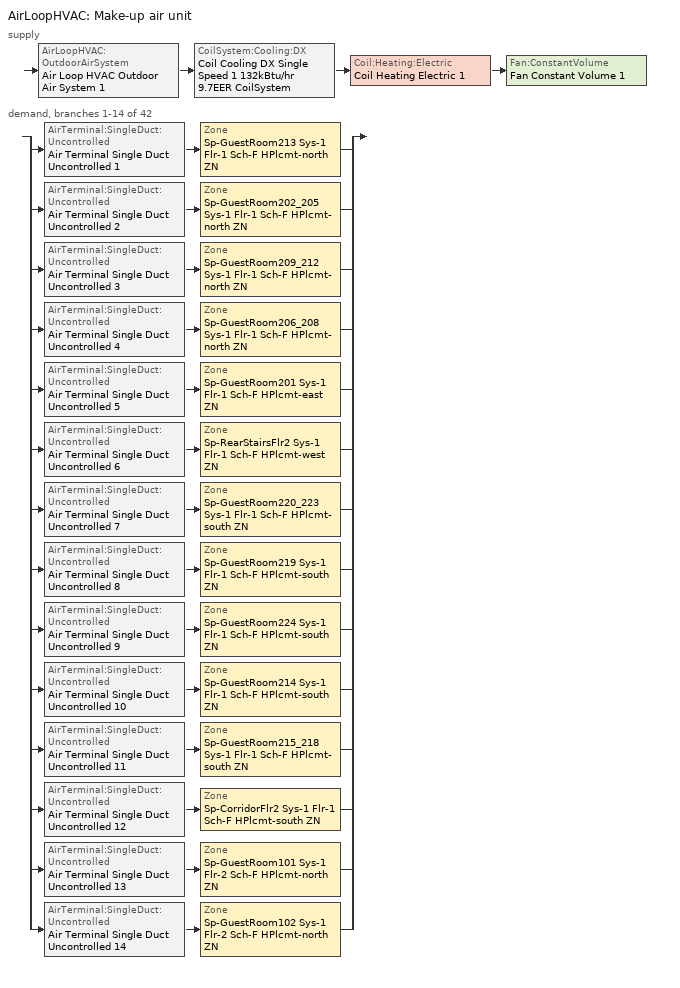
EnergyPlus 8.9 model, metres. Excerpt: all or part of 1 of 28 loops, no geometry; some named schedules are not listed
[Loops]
AirLoopHVAC 'Make-up air unit'
 supply: AirLoopHVAC:OutdoorAirSystem 'Air Loop HVAC Outdoor Air System 1' > CoilSystem:Cooling:DX 'Coil Cooling DX Single Speed 1 132kBtu/hr 9.7EER CoilSystem' > Coil:Heating:Electric 'Coil Heating Electric 1' > Fan:ConstantVolume 'Fan Constant Volume 1'
 demand, branches 1-14 of 42: split
  | AirTerminal:SingleDuct:Uncontrolled 'Air Terminal Single Duct Uncontrolled 1' > Zone 'Sp-GuestRoom213 Sys-1 Flr-1 Sch-F HPlcmt-north ZN'
  | AirTerminal:SingleDuct:Uncontrolled 'Air Terminal Single Duct Uncontrolled 2' > Zone 'Sp-GuestRoom202_205 Sys-1 Flr-1 Sch-F HPlcmt-north ZN'
  | AirTerminal:SingleDuct:Uncontrolled 'Air Terminal Single Duct Uncontrolled 3' > Zone 'Sp-GuestRoom209_212 Sys-1 Flr-1 Sch-F HPlcmt-north ZN'
  | AirTerminal:SingleDuct:Uncontrolled 'Air Terminal Single Duct Uncontrolled 4' > Zone 'Sp-GuestRoom206_208 Sys-1 Flr-1 Sch-F HPlcmt-north ZN'
  | AirTerminal:SingleDuct:Uncontrolled 'Air Terminal Single Duct Uncontrolled 5' > Zone 'Sp-GuestRoom201 Sys-1 Flr-1 Sch-F HPlcmt-east ZN'
  | AirTerminal:SingleDuct:Uncontrolled 'Air Terminal Single Duct Uncontrolled 6' > Zone 'Sp-RearStairsFlr2 Sys-1 Flr-1 Sch-F HPlcmt-west ZN'
  | AirTerminal:SingleDuct:Uncontrolled 'Air Terminal Single Duct Uncontrolled 7' > Zone 'Sp-GuestRoom220_223 Sys-1 Flr-1 Sch-F HPlcmt-south ZN'
  | AirTerminal:SingleDuct:Uncontrolled 'Air Terminal Single Duct Uncontrolled 8' > Zone 'Sp-GuestRoom219 Sys-1 Flr-1 Sch-F HPlcmt-south ZN'
  | AirTerminal:SingleDuct:Uncontrolled 'Air Terminal Single Duct Uncontrolled 9' > Zone 'Sp-GuestRoom224 Sys-1 Flr-1 Sch-F HPlcmt-south ZN'
  | AirTerminal:SingleDuct:Uncontrolled 'Air Terminal Single Duct Uncontrolled 10' > Zone 'Sp-GuestRoom214 Sys-1 Flr-1 Sch-F HPlcmt-south ZN'
  | AirTerminal:SingleDuct:Uncontrolled 'Air Terminal Single Duct Uncontrolled 11' > Zone 'Sp-GuestRoom215_218 Sys-1 Flr-1 Sch-F HPlcmt-south ZN'
  | AirTerminal:SingleDuct:Uncontrolled 'Air Terminal Single Duct Uncontrolled 12' > Zone 'Sp-CorridorFlr2 Sys-1 Flr-1 Sch-F HPlcmt-south ZN'
  | AirTerminal:SingleDuct:Uncontrolled 'Air Terminal Single Duct Uncontrolled 13' > Zone 'Sp-GuestRoom101 Sys-1 Flr-2 Sch-F HPlcmt-north ZN'
  | AirTerminal:SingleDuct:Uncontrolled 'Air Terminal Single Duct Uncontrolled 14' > Zone 'Sp-GuestRoom102 Sys-1 Flr-2 Sch-F HPlcmt-north ZN'
[DesignSpecification:OutdoorAir] Outdoor Air Method=Sum; Outdoor Air Flow per Person {m3/s-person}=0; Outdoor Air Flow per Zone {m3/s}=0; Outdoor Air Flow Air Changes per Hour {1/hr}=0
Name | Outdoor Air Flow per Zone Floor Area {m3/s-m2}
Space Function Corr. >= 2.4m wide-sch-F Ventilation; Space Function Stairway-sch-F Ventilation | 0.0003048
Space Function Hway lodging - rooms Ventilation | 0.0005588
[DesignSpecification:ZoneAirDistribution] Zone Air Distribution Effectiveness in Cooling Mode=1; Zone Air Distribution Effectiveness in Heating Mode=1
Sp-CorridorFlr2 Sys-1 Flr-1 Sch-F HPlcmt-south ZN Design Spec Zone Air Dist; Sp-CorridorFlr3 Sys-1 Flr-4 Sch-F HPlcmt-south ZN Design Spec Zone Air Dist; Sp-CorridorFlr4 Sys-1 Flr-3 Sch-F HPlcmt-south ZN Design Spec Zone Air Dist; Sp-GuestRoom101 Sys-1 Flr-2 Sch-F HPlcmt-north ZN Design Spec Zone Air Dist; Sp-GuestRoom102 Sys-1 Flr-2 Sch-F HPlcmt-north ZN Design Spec Zone Air Dist; Sp-GuestRoom103 Sys-1 Flr-2 Sch-F HPlcmt-north ZN Design Spec Zone Air Dist; Sp-GuestRoom104 Sys-1 Flr-2 Sch-F HPlcmt-south ZN Design Spec Zone Air Dist; Sp-GuestRoom105 Sys-1 Flr-2 Sch-F HPlcmt-south ZN Design Spec Zone Air Dist; Sp-GuestRoom201 Sys-1 Flr-1 Sch-F HPlcmt-east ZN Design Spec Zone Air Dist; Sp-GuestRoom202_205 Sys-1 Flr-1 Sch-F HPlcmt-north ZN Design Spec Zone Air Dist; Sp-GuestRoom206_208 Sys-1 Flr-1 Sch-F HPlcmt-north ZN Design Spec Zone Air Dist; Sp-GuestRoom209_212 Sys-1 Flr-1 Sch-F HPlcmt-north ZN Design Spec Zone Air Dist; Sp-GuestRoom213 Sys-1 Flr-1 Sch-F HPlcmt-north ZN Design Spec Zone Air Dist; Sp-GuestRoom214 Sys-1 Flr-1 Sch-F HPlcmt-south ZN Design Spec Zone Air Dist; Sp-GuestRoom215_218 Sys-1 Flr-1 Sch-F HPlcmt-south ZN Design Spec Zone Air Dist; Sp-GuestRoom219 Sys-1 Flr-1 Sch-F HPlcmt-south ZN Design Spec Zone Air Dist; Sp-GuestRoom220_223 Sys-1 Flr-1 Sch-F HPlcmt-south ZN Design Spec Zone Air Dist; Sp-GuestRoom224 Sys-1 Flr-1 Sch-F HPlcmt-south ZN Design Spec Zone Air Dist; Sp-GuestRoom301 Sys-1 Flr-4 Sch-F HPlcmt-east ZN Design Spec Zone Air Dist; Sp-GuestRoom302_305 Sys-1 Flr-4 Sch-F HPlcmt-north ZN Design Spec Zone Air Dist; Sp-GuestRoom306_308 Sys-1 Flr-4 Sch-F HPlcmt-north ZN Design Spec Zone Air Dist; Sp-GuestRoom309_312 Sys-1 Flr-4 Sch-F HPlcmt-north ZN Design Spec Zone Air Dist; Sp-GuestRoom313 Sys-1 Flr-4 Sch-F HPlcmt-north ZN Design Spec Zone Air Dist; Sp-GuestRoom314 Sys-1 Flr-4 Sch-F HPlcmt-south ZN Design Spec Zone Air Dist; Sp-GuestRoom315_318 Sys-1 Flr-4 Sch-F HPlcmt-south ZN Design Spec Zone Air Dist; Sp-GuestRoom319 Sys-1 Flr-4 Sch-F HPlcmt-south ZN Design Spec Zone Air Dist; Sp-GuestRoom320_323 Sys-1 Flr-4 Sch-F HPlcmt-south ZN Design Spec Zone Air Dist; Sp-GuestRoom324 Sys-1 Flr-4 Sch-F HPlcmt-south ZN Design Spec Zone Air Dist; Sp-GuestRoom401 Sys-1 Flr-3 Sch-F HPlcmt-east ZN Design Spec Zone Air Dist; Sp-GuestRoom402_405 Sys-1 Flr-3 Sch-F HPlcmt-north ZN Design Spec Zone Air Dist; Sp-GuestRoom406_408 Sys-1 Flr-3 Sch-F HPlcmt-north ZN Design Spec Zone Air Dist; Sp-GuestRoom409_412 Sys-1 Flr-3 Sch-F HPlcmt-north ZN Design Spec Zone Air Dist; Sp-GuestRoom413 Sys-1 Flr-3 Sch-F HPlcmt-north ZN Design Spec Zone Air Dist; Sp-GuestRoom414 Sys-1 Flr-3 Sch-F HPlcmt-south ZN Design Spec Zone Air Dist; Sp-GuestRoom415_418 Sys-1 Flr-3 Sch-F HPlcmt-south ZN Design Spec Zone Air Dist; Sp-GuestRoom419 Sys-1 Flr-3 Sch-F HPlcmt-south ZN Design Spec Zone Air Dist; Sp-GuestRoom420_423 Sys-1 Flr-3 Sch-F HPlcmt-south ZN Design Spec Zone Air Dist; Sp-GuestRoom424 Sys-1 Flr-3 Sch-F HPlcmt-south ZN Design Spec Zone Air Dist; Sp-RearStairsFlr1 Sys-1 Flr-2 Sch-F HPlcmt-west ZN Design Spec Zone Air Dist; Sp-RearStairsFlr2 Sys-1 Flr-1 Sch-F HPlcmt-west ZN Design Spec Zone Air Dist; Sp-RearStairsFlr3 Sys-1 Flr-4 Sch-F HPlcmt-west ZN Design Spec Zone Air Dist; Sp-RearStairsFlr4 Sys-1 Flr-3 Sch-F HPlcmt-west ZN Design Spec Zone Air Dist
[Sizing:Zone] Zone Cooling Design Supply Air Temperature Input Method=SupplyAirTemperature; Zone Cooling Design Supply Air Temperature {C}=13; Zone Cooling Design Supply Air Temperature Difference {deltaC}=11.11; Zone Heating Design Supply Air Temperature Input Method=SupplyAirTemperature; Zone Heating Design Supply Air Temperature {C}=43; Zone Heating Design Supply Air Temperature Difference {deltaC}=11.11; Zone Cooling Design Supply Air Humidity Ratio {kgWater/kgDryAir}=0.0085; Zone Heating Design Supply Air Humidity Ratio {kgWater/kgDryAir}=0.008; Zone Heating Sizing Factor=1.3; Zone Cooling Sizing Factor=1.1; Cooling Design Air Flow Method=DesignDay; Cooling Design Air Flow Rate {m3/s}=0; Cooling Minimum Air Flow per Zone Floor Area {m3/s-m2}=0.000762; Cooling Minimum Air Flow {m3/s}=0; Cooling Minimum Air Flow Fraction=0; Heating Design Air Flow Method=DesignDay; Heating Design Air Flow Rate {m3/s}=0; Heating Maximum Air Flow per Zone Floor Area {m3/s-m2}=0.002032; Heating Maximum Air Flow {m3/s}=0.141576; Heating Maximum Air Flow Fraction=0.3; Account for Dedicated Outdoor Air System=No
Name | Design Specification Outdoor Air Object | Design Specification Zone Air Distribution Object
Sp-CorridorFlr2 Sys-1 Flr-1 Sch-F HPlcmt-south ZN | Space Function Corr. >= 2.4m wide-sch-F Ventilation | Sp-CorridorFlr2 Sys-1 Flr-1 Sch-F HPlcmt-south ZN Design Spec Zone Air Dist
Sp-GuestRoom101 Sys-1 Flr-2 Sch-F HPlcmt-north ZN | Space Function Hway lodging - rooms Ventilation | Sp-GuestRoom101 Sys-1 Flr-2 Sch-F HPlcmt-north ZN Design Spec Zone Air Dist
Sp-GuestRoom102 Sys-1 Flr-2 Sch-F HPlcmt-north ZN | Space Function Hway lodging - rooms Ventilation | Sp-GuestRoom102 Sys-1 Flr-2 Sch-F HPlcmt-north ZN Design Spec Zone Air Dist
Sp-GuestRoom201 Sys-1 Flr-1 Sch-F HPlcmt-east ZN | Space Function Hway lodging - rooms Ventilation | Sp-GuestRoom201 Sys-1 Flr-1 Sch-F HPlcmt-east ZN Design Spec Zone Air Dist
Sp-GuestRoom202_205 Sys-1 Flr-1 Sch-F HPlcmt-north ZN | Space Function Hway lodging - rooms Ventilation | Sp-GuestRoom202_205 Sys-1 Flr-1 Sch-F HPlcmt-north ZN Design Spec Zone Air Dist
Sp-GuestRoom206_208 Sys-1 Flr-1 Sch-F HPlcmt-north ZN | Space Function Hway lodging - rooms Ventilation | Sp-GuestRoom206_208 Sys-1 Flr-1 Sch-F HPlcmt-north ZN Design Spec Zone Air Dist
Sp-GuestRoom209_212 Sys-1 Flr-1 Sch-F HPlcmt-north ZN | Space Function Hway lodging - rooms Ventilation | Sp-GuestRoom209_212 Sys-1 Flr-1 Sch-F HPlcmt-north ZN Design Spec Zone Air Dist
Sp-GuestRoom213 Sys-1 Flr-1 Sch-F HPlcmt-north ZN | Space Function Hway lodging - rooms Ventilation | Sp-GuestRoom213 Sys-1 Flr-1 Sch-F HPlcmt-north ZN Design Spec Zone Air Dist
Sp-GuestRoom214 Sys-1 Flr-1 Sch-F HPlcmt-south ZN | Space Function Hway lodging - rooms Ventilation | Sp-GuestRoom214 Sys-1 Flr-1 Sch-F HPlcmt-south ZN Design Spec Zone Air Dist
Sp-GuestRoom215_218 Sys-1 Flr-1 Sch-F HPlcmt-south ZN | Space Function Hway lodging - rooms Ventilation | Sp-GuestRoom215_218 Sys-1 Flr-1 Sch-F HPlcmt-south ZN Design Spec Zone Air Dist
Sp-GuestRoom219 Sys-1 Flr-1 Sch-F HPlcmt-south ZN | Space Function Hway lodging - rooms Ventilation | Sp-GuestRoom219 Sys-1 Flr-1 Sch-F HPlcmt-south ZN Design Spec Zone Air Dist
Sp-GuestRoom220_223 Sys-1 Flr-1 Sch-F HPlcmt-south ZN | Space Function Hway lodging - rooms Ventilation | Sp-GuestRoom220_223 Sys-1 Flr-1 Sch-F HPlcmt-south ZN Design Spec Zone Air Dist
Sp-GuestRoom224 Sys-1 Flr-1 Sch-F HPlcmt-south ZN | Space Function Hway lodging - rooms Ventilation | Sp-GuestRoom224 Sys-1 Flr-1 Sch-F HPlcmt-south ZN Design Spec Zone Air Dist
Sp-RearStairsFlr2 Sys-1 Flr-1 Sch-F HPlcmt-west ZN | Space Function Stairway-sch-F Ventilation | Sp-RearStairsFlr2 Sys-1 Flr-1 Sch-F HPlcmt-west ZN Design Spec Zone Air Dist
[Sizing:System]
Make-up air unit: Type of Load to Size On=VentilationRequirement; Design Outdoor Air Flow Rate {m3/s}=Autosize; Central Heating Maximum System Air Flow Ratio=1; Preheat Design Temperature {C}=7; Preheat Design Humidity Ratio {kgWater/kgDryAir}=0.008; Precool Design Temperature {C}=13; Precool Design Humidity Ratio {kgWater/kgDryAir}=0.008; Central Cooling Design Supply Air Temperature {C}=13; Central Heating Design Supply Air Temperature {C}=43; Type of Zone Sum to Use=NonCoincident; 100% Outdoor Air in Cooling=Yes; 100% Outdoor Air in Heating=Yes; Central Cooling Design Supply Air Humidity Ratio {kgWater/kgDryAir}=0.0085; Central Heating Design Supply Air Humidity Ratio {kgWater/kgDryAir}=0.008; Cooling Supply Air Flow Rate Method=DesignDay; Cooling Supply Air Flow Rate {m3/s}=0; Cooling Supply Air Flow Rate Per Floor Area {m3/s-m2}=0.00996765; Cooling Fraction of Autosized Cooling Supply Air Flow Rate=1; Cooling Supply Air Flow Rate Per Unit Cooling Capacity {m3/s-W}=3.94755e-05; Heating Supply Air Flow Rate Method=DesignDay; Heating Supply Air Flow Rate {m3/s}=0; Heating Supply Air Flow Rate Per Floor Area {m3/s-m2}=0.00996765; Heating Fraction of Autosized Heating Supply Air Flow Rate=1; Heating Fraction of Autosized Cooling Supply Air Flow Rate=1; Heating Supply Air Flow Rate Per Unit Heating Capacity {m3/s-W}=3.15882e-05; System Outdoor Air Method=ZoneSum; Zone Maximum Outdoor Air Fraction=1; Cooling Design Capacity Method=CoolingDesignCapacity; Cooling Design Capacity {W}=Autosize; Cooling Design Capacity Per Floor Area {W/m2}=234.7; Fraction of Autosized Cooling Design Capacity=1; Heating Design Capacity Method=HeatingDesignCapacity; Heating Design Capacity {W}=Autosize; Heating Design Capacity Per Floor Area {W/m2}=157; Fraction of Autosized Heating Design Capacity=1; Central Cooling Capacity Control Method=OnOff
[ZoneControl:Thermostat]
Name | Zone or ZoneList | Control Type Schedule | Control 1
Sp-CorridorFlr2 Sys-1 Flr-1 Sch-F HPlcmt-south ZN Thermostat | Sp-CorridorFlr2 Sys-1 Flr-1 Sch-F HPlcmt-south ZN | Sp-CorridorFlr2 Sys-1 Flr-1 Sch-F HPlcmt-south ZN Thermostat Schedule | Space Function Corr. >= 2.4m wide-sch-F Thermostat 5
Sp-GuestRoom101 Sys-1 Flr-2 Sch-F HPlcmt-north ZN Thermostat | Sp-GuestRoom101 Sys-1 Flr-2 Sch-F HPlcmt-north ZN | Sp-GuestRoom101 Sys-1 Flr-2 Sch-F HPlcmt-north ZN Thermostat Schedule | Space Function Hway lodging - rooms Thermostat 46
Sp-GuestRoom102 Sys-1 Flr-2 Sch-F HPlcmt-north ZN Thermostat | Sp-GuestRoom102 Sys-1 Flr-2 Sch-F HPlcmt-north ZN | Sp-GuestRoom102 Sys-1 Flr-2 Sch-F HPlcmt-north ZN Thermostat Schedule | Space Function Hway lodging - rooms Thermostat 47
Sp-GuestRoom201 Sys-1 Flr-1 Sch-F HPlcmt-east ZN Thermostat | Sp-GuestRoom201 Sys-1 Flr-1 Sch-F HPlcmt-east ZN | Sp-GuestRoom201 Sys-1 Flr-1 Sch-F HPlcmt-east ZN Thermostat Schedule | Space Function Hway lodging - rooms Thermostat 40
Sp-GuestRoom202_205 Sys-1 Flr-1 Sch-F HPlcmt-north ZN Thermostat | Sp-GuestRoom202_205 Sys-1 Flr-1 Sch-F HPlcmt-north ZN | Sp-GuestRoom202_205 Sys-1 Flr-1 Sch-F HPlcmt-north ZN Thermostat Schedule | Space Function Hway lodging - rooms Thermostat 37
Sp-GuestRoom206_208 Sys-1 Flr-1 Sch-F HPlcmt-north ZN Thermostat | Sp-GuestRoom206_208 Sys-1 Flr-1 Sch-F HPlcmt-north ZN | Sp-GuestRoom206_208 Sys-1 Flr-1 Sch-F HPlcmt-north ZN Thermostat Schedule | Space Function Hway lodging - rooms Thermostat 39
Sp-GuestRoom209_212 Sys-1 Flr-1 Sch-F HPlcmt-north ZN Thermostat | Sp-GuestRoom209_212 Sys-1 Flr-1 Sch-F HPlcmt-north ZN | Sp-GuestRoom209_212 Sys-1 Flr-1 Sch-F HPlcmt-north ZN Thermostat Schedule | Space Function Hway lodging - rooms Thermostat 38
Sp-GuestRoom213 Sys-1 Flr-1 Sch-F HPlcmt-north ZN Thermostat | Sp-GuestRoom213 Sys-1 Flr-1 Sch-F HPlcmt-north ZN | Sp-GuestRoom213 Sys-1 Flr-1 Sch-F HPlcmt-north ZN Thermostat Schedule | Space Function Hway lodging - rooms Thermostat 36
Sp-GuestRoom214 Sys-1 Flr-1 Sch-F HPlcmt-south ZN Thermostat | Sp-GuestRoom214 Sys-1 Flr-1 Sch-F HPlcmt-south ZN | Sp-GuestRoom214 Sys-1 Flr-1 Sch-F HPlcmt-south ZN Thermostat Schedule | Space Function Hway lodging - rooms Thermostat 44
Sp-GuestRoom215_218 Sys-1 Flr-1 Sch-F HPlcmt-south ZN Thermostat | Sp-GuestRoom215_218 Sys-1 Flr-1 Sch-F HPlcmt-south ZN | Sp-GuestRoom215_218 Sys-1 Flr-1 Sch-F HPlcmt-south ZN Thermostat Schedule | Space Function Hway lodging - rooms Thermostat 45
Sp-GuestRoom219 Sys-1 Flr-1 Sch-F HPlcmt-south ZN Thermostat | Sp-GuestRoom219 Sys-1 Flr-1 Sch-F HPlcmt-south ZN | Sp-GuestRoom219 Sys-1 Flr-1 Sch-F HPlcmt-south ZN Thermostat Schedule | Space Function Hway lodging - rooms Thermostat 42
Sp-GuestRoom220_223 Sys-1 Flr-1 Sch-F HPlcmt-south ZN Thermostat | Sp-GuestRoom220_223 Sys-1 Flr-1 Sch-F HPlcmt-south ZN | Sp-GuestRoom220_223 Sys-1 Flr-1 Sch-F HPlcmt-south ZN Thermostat Schedule | Space Function Hway lodging - rooms Thermostat 41
Sp-GuestRoom224 Sys-1 Flr-1 Sch-F HPlcmt-south ZN Thermostat | Sp-GuestRoom224 Sys-1 Flr-1 Sch-F HPlcmt-south ZN | Sp-GuestRoom224 Sys-1 Flr-1 Sch-F HPlcmt-south ZN Thermostat Schedule | Space Function Hway lodging - rooms Thermostat 43
Sp-RearStairsFlr2 Sys-1 Flr-1 Sch-F HPlcmt-west ZN Thermostat | Sp-RearStairsFlr2 Sys-1 Flr-1 Sch-F HPlcmt-west ZN | Sp-RearStairsFlr2 Sys-1 Flr-1 Sch-F HPlcmt-west ZN Thermostat Schedule | Space Function Stairway-sch-F Thermostat 9
[ThermostatSetpoint:DualSetpoint] Heating Setpoint Temperature Schedule=NECB-F-Thermostat Setpoint-Heating; Cooling Setpoint Temperature Schedule=NECB-F-Thermostat Setpoint-Cooling
Space Function Corr. >= 2.4m wide-sch-F Thermostat 5; Space Function Hway lodging - rooms Thermostat 46; Space Function Hway lodging - rooms Thermostat 47; Space Function Hway lodging - rooms Thermostat 40; Space Function Hway lodging - rooms Thermostat 37; Space Function Hway lodging - rooms Thermostat 39; Space Function Hway lodging - rooms Thermostat 38; Space Function Hway lodging - rooms Thermostat 36; Space Function Hway lodging - rooms Thermostat 44; Space Function Hway lodging - rooms Thermostat 45; Space Function Hway lodging - rooms Thermostat 42; Space Function Hway lodging - rooms Thermostat 41; Space Function Hway lodging - rooms Thermostat 43; Space Function Stairway-sch-F Thermostat 9
[ZoneHVAC:PackagedTerminalAirConditioner] Availability Schedule=Always On Discrete; Cooling Supply Air Flow Rate {m3/s}=Autosize; Heating Supply Air Flow Rate {m3/s}=Autosize; No Load Supply Air Flow Rate {m3/s}=Autosize; Cooling Outdoor Air Flow Rate {m3/s}=Autosize; Heating Outdoor Air Flow Rate {m3/s}=Autosize; No Load Outdoor Air Flow Rate {m3/s}=Autosize; Fan Placement=DrawThrough
Name | Supply Air Fan | Heating Coil | Cooling Coil
Sp-CorridorFlr2 Sys-1 Flr-1 Sch-F HPlcmt-south ZN PTAC | Fan Constant Volume 13 | Coil Heating Electric 13 | Coil Cooling DX Single Speed 13 6kBtu/hr 11.0EER
Sp-GuestRoom101 Sys-1 Flr-2 Sch-F HPlcmt-north ZN PTAC | Fan Constant Volume 14 | Coil Heating Electric 14 | Coil Cooling DX Single Speed 14 2kBtu/hr 11.0EER
Sp-GuestRoom102 Sys-1 Flr-2 Sch-F HPlcmt-north ZN PTAC | Fan Constant Volume 15 | Coil Heating Electric 15 | Coil Cooling DX Single Speed 15 2kBtu/hr 11.0EER
Sp-GuestRoom201 Sys-1 Flr-1 Sch-F HPlcmt-east ZN PTAC | Fan Constant Volume 6 | Coil Heating Electric 6 | Coil Cooling DX Single Speed 6 3kBtu/hr 11.0EER
Sp-GuestRoom202_205 Sys-1 Flr-1 Sch-F HPlcmt-north ZN PTAC | Fan Constant Volume 3 | Coil Heating Electric 3 | Coil Cooling DX Single Speed 3 8kBtu/hr 10.7EER
Sp-GuestRoom206_208 Sys-1 Flr-1 Sch-F HPlcmt-north ZN PTAC | Fan Constant Volume 5 | Coil Heating Electric 5 | Coil Cooling DX Single Speed 5 6kBtu/hr 11.0EER
Sp-GuestRoom209_212 Sys-1 Flr-1 Sch-F HPlcmt-north ZN PTAC | Fan Constant Volume 4 | Coil Heating Electric 4 | Coil Cooling DX Single Speed 4 8kBtu/hr 10.9EER
Sp-GuestRoom213 Sys-1 Flr-1 Sch-F HPlcmt-north ZN PTAC | Fan Constant Volume 2 | Coil Heating Electric 2 | Coil Cooling DX Single Speed 2 2kBtu/hr 11.0EER
Sp-GuestRoom214 Sys-1 Flr-1 Sch-F HPlcmt-south ZN PTAC | Fan Constant Volume 11 | Coil Heating Electric 11 | Coil Cooling DX Single Speed 11 2kBtu/hr 11.0EER
Sp-GuestRoom215_218 Sys-1 Flr-1 Sch-F HPlcmt-south ZN PTAC | Fan Constant Volume 12 | Coil Heating Electric 12 | Coil Cooling DX Single Speed 12 8kBtu/hr 10.8EER
Sp-GuestRoom219 Sys-1 Flr-1 Sch-F HPlcmt-south ZN PTAC | Fan Constant Volume 9 | Coil Heating Electric 9 | Coil Cooling DX Single Speed 9 2kBtu/hr 11.0EER
Sp-GuestRoom220_223 Sys-1 Flr-1 Sch-F HPlcmt-south ZN PTAC | Fan Constant Volume 8 | Coil Heating Electric 8 | Coil Cooling DX Single Speed 8 8kBtu/hr 10.7EER
Sp-GuestRoom224 Sys-1 Flr-1 Sch-F HPlcmt-south ZN PTAC | Fan Constant Volume 10 | Coil Heating Electric 10 | Coil Cooling DX Single Speed 10 2kBtu/hr 11.0EER
Sp-RearStairsFlr2 Sys-1 Flr-1 Sch-F HPlcmt-west ZN PTAC | Fan Constant Volume 7 | Coil Heating Electric 7 | Coil Cooling DX Single Speed 7 3kBtu/hr 11.0EER
[ZoneHVAC:Baseboard:Convective:Electric] Availability Schedule=Always On Discrete; Heating Design Capacity {W}=Autosize; Efficiency=1
Zone HVAC Baseboard Convective Electric 12; Zone HVAC Baseboard Convective Electric 13; Zone HVAC Baseboard Convective Electric 14; Zone HVAC Baseboard Convective Electric 5; Zone HVAC Baseboard Convective Electric 2; Zone HVAC Baseboard Convective Electric 4; Zone HVAC Baseboard Convective Electric 3; Zone HVAC Baseboard Convective Electric 1; Zone HVAC Baseboard Convective Electric 10; Zone HVAC Baseboard Convective Electric 11; Zone HVAC Baseboard Convective Electric 8; Zone HVAC Baseboard Convective Electric 7; Zone HVAC Baseboard Convective Electric 9; Zone HVAC Baseboard Convective Electric 6
[AirTerminal:SingleDuct:Uncontrolled] Availability Schedule=Always On Discrete; Maximum Air Flow Rate {m3/s}=AutoSize
Air Terminal Single Duct Uncontrolled 12; Air Terminal Single Duct Uncontrolled 13; Air Terminal Single Duct Uncontrolled 14; Air Terminal Single Duct Uncontrolled 5; Air Terminal Single Duct Uncontrolled 2; Air Terminal Single Duct Uncontrolled 4; Air Terminal Single Duct Uncontrolled 3; Air Terminal Single Duct Uncontrolled 1; Air Terminal Single Duct Uncontrolled 10; Air Terminal Single Duct Uncontrolled 11; Air Terminal Single Duct Uncontrolled 8; Air Terminal Single Duct Uncontrolled 7; Air Terminal Single Duct Uncontrolled 9; Air Terminal Single Duct Uncontrolled 6
[Zone equipment]
Sp-CorridorFlr2 Sys-1 Flr-1 Sch-F HPlcmt-south ZN: Sp-CorridorFlr2 Sys-1 Flr-1 Sch-F HPlcmt-south ZN PTAC, Zone HVAC Baseboard Convective Electric 12, Air Terminal Single Duct Uncontrolled 12
Sp-GuestRoom101 Sys-1 Flr-2 Sch-F HPlcmt-north ZN: Sp-GuestRoom101 Sys-1 Flr-2 Sch-F HPlcmt-north ZN PTAC, Zone HVAC Baseboard Convective Electric 13, Air Terminal Single Duct Uncontrolled 13
Sp-GuestRoom102 Sys-1 Flr-2 Sch-F HPlcmt-north ZN: Sp-GuestRoom102 Sys-1 Flr-2 Sch-F HPlcmt-north ZN PTAC, Zone HVAC Baseboard Convective Electric 14, Air Terminal Single Duct Uncontrolled 14
Sp-GuestRoom201 Sys-1 Flr-1 Sch-F HPlcmt-east ZN: Sp-GuestRoom201 Sys-1 Flr-1 Sch-F HPlcmt-east ZN PTAC, Zone HVAC Baseboard Convective Electric 5, Air Terminal Single Duct Uncontrolled 5
Sp-GuestRoom202_205 Sys-1 Flr-1 Sch-F HPlcmt-north ZN: Sp-GuestRoom202_205 Sys-1 Flr-1 Sch-F HPlcmt-north ZN PTAC, Zone HVAC Baseboard Convective Electric 2, Air Terminal Single Duct Uncontrolled 2
Sp-GuestRoom206_208 Sys-1 Flr-1 Sch-F HPlcmt-north ZN: Sp-GuestRoom206_208 Sys-1 Flr-1 Sch-F HPlcmt-north ZN PTAC, Zone HVAC Baseboard Convective Electric 4, Air Terminal Single Duct Uncontrolled 4
Sp-GuestRoom209_212 Sys-1 Flr-1 Sch-F HPlcmt-north ZN: Sp-GuestRoom209_212 Sys-1 Flr-1 Sch-F HPlcmt-north ZN PTAC, Zone HVAC Baseboard Convective Electric 3, Air Terminal Single Duct Uncontrolled 3
Sp-GuestRoom213 Sys-1 Flr-1 Sch-F HPlcmt-north ZN: Sp-GuestRoom213 Sys-1 Flr-1 Sch-F HPlcmt-north ZN PTAC, Zone HVAC Baseboard Convective Electric 1, Air Terminal Single Duct Uncontrolled 1
Sp-GuestRoom214 Sys-1 Flr-1 Sch-F HPlcmt-south ZN: Sp-GuestRoom214 Sys-1 Flr-1 Sch-F HPlcmt-south ZN PTAC, Zone HVAC Baseboard Convective Electric 10, Air Terminal Single Duct Uncontrolled 10
Sp-GuestRoom215_218 Sys-1 Flr-1 Sch-F HPlcmt-south ZN: Sp-GuestRoom215_218 Sys-1 Flr-1 Sch-F HPlcmt-south ZN PTAC, Zone HVAC Baseboard Convective Electric 11, Air Terminal Single Duct Uncontrolled 11
Sp-GuestRoom219 Sys-1 Flr-1 Sch-F HPlcmt-south ZN: Sp-GuestRoom219 Sys-1 Flr-1 Sch-F HPlcmt-south ZN PTAC, Zone HVAC Baseboard Convective Electric 8, Air Terminal Single Duct Uncontrolled 8
Sp-GuestRoom220_223 Sys-1 Flr-1 Sch-F HPlcmt-south ZN: Sp-GuestRoom220_223 Sys-1 Flr-1 Sch-F HPlcmt-south ZN PTAC, Zone HVAC Baseboard Convective Electric 7, Air Terminal Single Duct Uncontrolled 7
Sp-GuestRoom224 Sys-1 Flr-1 Sch-F HPlcmt-south ZN: Sp-GuestRoom224 Sys-1 Flr-1 Sch-F HPlcmt-south ZN PTAC, Zone HVAC Baseboard Convective Electric 9, Air Terminal Single Duct Uncontrolled 9
Sp-RearStairsFlr2 Sys-1 Flr-1 Sch-F HPlcmt-west ZN: Sp-RearStairsFlr2 Sys-1 Flr-1 Sch-F HPlcmt-west ZN PTAC, Zone HVAC Baseboard Convective Electric 6, Air Terminal Single Duct Uncontrolled 6
[Fan:ConstantVolume] Fan Total Efficiency=0.39975; Pressure Rise {Pa}=640; Maximum Flow Rate {m3/s}=AutoSize; Motor Efficiency=0.615; Motor In Airstream Fraction=1
Name | Availability Schedule
Fan Constant Volume 13; Fan Constant Volume 14; Fan Constant Volume 15; Fan Constant Volume 6; Fan Constant Volume 3; Fan Constant Volume 5; Fan Constant Volume 4; Fan Constant Volume 2; Fan Constant Volume 11; Fan Constant Volume 12; Fan Constant Volume 9; Fan Constant Volume 8; Fan Constant Volume 10; Fan Constant Volume 7 | Always On Discrete
Fan Constant Volume 1 | Make-up air unit Occ Sch
[Coil:Cooling:DX:SingleSpeed] Availability Schedule=Always On Discrete; Gross Rated Total Cooling Capacity {W}=Autosize; Gross Rated Sensible Heat Ratio=Autosize; Rated Air Flow Rate {m3/s}=Autosize; Rated Evaporator Fan Power Per Volume Flow Rate {W/(m3/s)}=773.3; Condenser Type=AirCooled; Evaporative Condenser Effectiveness=0; Evaporative Condenser Air Flow Rate {m3/s}=Autosize; Evaporative Condenser Pump Rated Power Consumption {W}=Autosize; Crankcase Heater Capacity {W}=0; Maximum Outdoor Dry-Bulb Temperature for Crankcase Heater Operation {C}=0; Basin Heater Capacity {W/K}=0; Basin Heater Setpoint Temperature {C}=10
Name | Gross Rated Cooling COP {W/W} | Total Cooling Capacity Function of Temperature Curve | Total Cooling Capacity Function of Flow Fraction Curve | Energy Input Ratio Function of Temperature Curve | Energy Input Ratio Function of Flow Fraction Curve | Part Load Fraction Correlation Curve
Coil Cooling DX Single Speed 13 6kBtu/hr 11.0EER | 3.72596 | DXCOOL-NECB2011-REF-CAPFT 4 | DXCOOL-NECB2011-REF-CAPFFLOW 4 | DXCOOL-NECB2011-REF-COOLEIRFT 4 | DXCOOL-NECB2011-REF-COOLEIRFFLOW 4 | DXCOOL-NECB2011-REF-COOLPLFFPLR 4
Coil Cooling DX Single Speed 14 2kBtu/hr 11.0EER | 3.72265 | DXCOOL-NECB2011-REF-CAPFT 5 | DXCOOL-NECB2011-REF-CAPFFLOW 5 | DXCOOL-NECB2011-REF-COOLEIRFT 5 | DXCOOL-NECB2011-REF-COOLEIRFFLOW 5 | DXCOOL-NECB2011-REF-COOLPLFFPLR 5
Coil Cooling DX Single Speed 15 2kBtu/hr 11.0EER | 3.72275 | DXCOOL-NECB2011-REF-CAPFT 6 | DXCOOL-NECB2011-REF-CAPFFLOW 6 | DXCOOL-NECB2011-REF-COOLEIRFT 6 | DXCOOL-NECB2011-REF-COOLEIRFFLOW 6 | DXCOOL-NECB2011-REF-COOLPLFFPLR 6
Coil Cooling DX Single Speed 6 3kBtu/hr 11.0EER | 3.7236 | DXCOOL-NECB2011-REF-CAPFT 55 | DXCOOL-NECB2011-REF-CAPFFLOW 55 | DXCOOL-NECB2011-REF-COOLEIRFT 55 | DXCOOL-NECB2011-REF-COOLEIRFFLOW 55 | DXCOOL-NECB2011-REF-COOLPLFFPLR 55
Coil Cooling DX Single Speed 3 8kBtu/hr 10.7EER | 3.62871 | DXCOOL-NECB2011-REF-CAPFT 22 | DXCOOL-NECB2011-REF-CAPFFLOW 22 | DXCOOL-NECB2011-REF-COOLEIRFT 22 | DXCOOL-NECB2011-REF-COOLEIRFFLOW 22 | DXCOOL-NECB2011-REF-COOLPLFFPLR 22
Coil Cooling DX Single Speed 5 6kBtu/hr 11.0EER | 3.72647 | DXCOOL-NECB2011-REF-CAPFT 44 | DXCOOL-NECB2011-REF-CAPFFLOW 44 | DXCOOL-NECB2011-REF-COOLEIRFT 44 | DXCOOL-NECB2011-REF-COOLEIRFFLOW 44 | DXCOOL-NECB2011-REF-COOLPLFFPLR 44
Coil Cooling DX Single Speed 4 8kBtu/hr 10.9EER | 3.68817 | DXCOOL-NECB2011-REF-CAPFT 33 | DXCOOL-NECB2011-REF-CAPFFLOW 33 | DXCOOL-NECB2011-REF-COOLEIRFT 33 | DXCOOL-NECB2011-REF-COOLEIRFFLOW 33 | DXCOOL-NECB2011-REF-COOLPLFFPLR 33
Coil Cooling DX Single Speed 2 2kBtu/hr 11.0EER | 3.72278 | DXCOOL-NECB2011-REF-CAPFT 11 | DXCOOL-NECB2011-REF-CAPFFLOW 11 | DXCOOL-NECB2011-REF-COOLEIRFT 11 | DXCOOL-NECB2011-REF-COOLEIRFFLOW 11 | DXCOOL-NECB2011-REF-COOLPLFFPLR 11
Coil Cooling DX Single Speed 11 2kBtu/hr 11.0EER | 3.72284 | DXCOOL-NECB2011-REF-CAPFT 2 | DXCOOL-NECB2011-REF-CAPFFLOW 2 | DXCOOL-NECB2011-REF-COOLEIRFT 2 | DXCOOL-NECB2011-REF-COOLEIRFFLOW 2 | DXCOOL-NECB2011-REF-COOLPLFFPLR 2
Coil Cooling DX Single Speed 12 8kBtu/hr 10.8EER | 3.64645 | DXCOOL-NECB2011-REF-CAPFT 3 | DXCOOL-NECB2011-REF-CAPFFLOW 3 | DXCOOL-NECB2011-REF-COOLEIRFT 3 | DXCOOL-NECB2011-REF-COOLEIRFFLOW 3 | DXCOOL-NECB2011-REF-COOLPLFFPLR 3
Coil Cooling DX Single Speed 9 2kBtu/hr 11.0EER | 3.72288 | DXCOOL-NECB2011-REF-CAPFT 65 | DXCOOL-NECB2011-REF-CAPFFLOW 65 | DXCOOL-NECB2011-REF-COOLEIRFT 65 | DXCOOL-NECB2011-REF-COOLEIRFFLOW 65 | DXCOOL-NECB2011-REF-COOLPLFFPLR 65
Coil Cooling DX Single Speed 8 8kBtu/hr 10.7EER | 3.62378 | DXCOOL-NECB2011-REF-CAPFT 64 | DXCOOL-NECB2011-REF-CAPFFLOW 64 | DXCOOL-NECB2011-REF-COOLEIRFT 64 | DXCOOL-NECB2011-REF-COOLEIRFFLOW 64 | DXCOOL-NECB2011-REF-COOLPLFFPLR 64
Coil Cooling DX Single Speed 10 2kBtu/hr 11.0EER | 3.72297 | DXCOOL-NECB2011-REF-CAPFT 1 | DXCOOL-NECB2011-REF-CAPFFLOW 1 | DXCOOL-NECB2011-REF-COOLEIRFT 1 | DXCOOL-NECB2011-REF-COOLEIRFFLOW 1 | DXCOOL-NECB2011-REF-COOLPLFFPLR 1
Coil Cooling DX Single Speed 7 3kBtu/hr 11.0EER | 3.72332 | DXCOOL-NECB2011-REF-CAPFT 63 | DXCOOL-NECB2011-REF-CAPFFLOW 63 | DXCOOL-NECB2011-REF-COOLEIRFT 63 | DXCOOL-NECB2011-REF-COOLEIRFFLOW 63 | DXCOOL-NECB2011-REF-COOLPLFFPLR 63
Coil Cooling DX Single Speed 1 132kBtu/hr 9.7EER | 3.37879 | DXCOOL-NECB2011-REF-CAPFT | DXCOOL-NECB2011-REF-CAPFFLOW | DXCOOL-NECB2011-REF-COOLEIRFT | DXCOOL-NECB2011-REF-COOLEIRFFLOW | DXCOOL-NECB2011-REF-COOLPLFFPLR
[Coil:Heating:Electric] Efficiency=1; Nominal Capacity {W}=Autosize
Name | Availability Schedule
Coil Heating Electric 13; Coil Heating Electric 14; Coil Heating Electric 15; Coil Heating Electric 6; Coil Heating Electric 3; Coil Heating Electric 5; Coil Heating Electric 4; Coil Heating Electric 2; Coil Heating Electric 11; Coil Heating Electric 12; Coil Heating Electric 9; Coil Heating Electric 8; Coil Heating Electric 10; Coil Heating Electric 7 | ON_OFF_ALWAYS_OFF
Coil Heating Electric 1 | Always On Discrete
[CoilSystem:Cooling:DX]
Coil Cooling DX Single Speed 1 132kBtu/hr 9.7EER CoilSystem: Availability Schedule=Always On Discrete; Cooling Coil=Coil Cooling DX Single Speed 1 132kBtu/hr 9.7EER
[Controller:OutdoorAir]
Controller Outdoor Air 1: Minimum Outdoor Air Flow Rate {m3/s}=0; Maximum Outdoor Air Flow Rate {m3/s}=Autosize; Economizer Control Type=DifferentialEnthalpy; Economizer Control Action Type=ModulateFlow; Lockout Type=NoLockout; Minimum Limit Type=FixedMinimum; Minimum Outdoor Air Schedule=Make-up air unit Occ Sch; Mechanical Ventilation Controller=Controller Mechanical Ventilation 1; High Humidity Control=No; Control High Indoor Humidity Based on Outdoor Humidity Ratio=Yes; Heat Recovery Bypass Control Type=BypassWhenWithinEconomizerLimits
[Controller:MechanicalVentilation]
Controller Mechanical Ventilation 1: Availability Schedule=Make-up air unit Occ Sch; Demand Controlled Ventilation=No; System Outdoor Air Method=ZoneSum; Zone 1=Sp-CorridorFlr2 Sys-1 Flr-1 Sch-F HPlcmt-south ZN; Design Specification Outdoor Air Object Name 1=Space Function Corr. >= 2.4m wide-sch-F Ventilation; Design Specification Zone Air Distribution Object Name 1=Sp-CorridorFlr2 Sys-1 Flr-1 Sch-F HPlcmt-south ZN Design Spec Zone Air Dist; Zone 2=Sp-CorridorFlr3 Sys-1 Flr-4 Sch-F HPlcmt-south ZN; Design Specification Outdoor Air Object Name 2=Space Function Corr. >= 2.4m wide-sch-F Ventilation; Design Specification Zone Air Distribution Object Name 2=Sp-CorridorFlr3 Sys-1 Flr-4 Sch-F HPlcmt-south ZN Design Spec Zone Air Dist; Zone 3=Sp-CorridorFlr4 Sys-1 Flr-3 Sch-F HPlcmt-south ZN; Design Specification Outdoor Air Object Name 3=Space Function Corr. >= 2.4m wide-sch-F Ventilation; Design Specification Zone Air Distribution Object Name 3=Sp-CorridorFlr4 Sys-1 Flr-3 Sch-F HPlcmt-south ZN Design Spec Zone Air Dist; Zone 4=Sp-GuestRoom101 Sys-1 Flr-2 Sch-F HPlcmt-north ZN; Design Specification Outdoor Air Object Name 4=Space Function Hway lodging - rooms Ventilation; Design Specification Zone Air Distribution Object Name 4=Sp-GuestRoom101 Sys-1 Flr-2 Sch-F HPlcmt-north ZN Design Spec Zone Air Dist; Zone 5=Sp-GuestRoom102 Sys-1 Flr-2 Sch-F HPlcmt-north ZN; Design Specification Outdoor Air Object Name 5=Space Function Hway lodging - rooms Ventilation; Design Specification Zone Air Distribution Object Name 5=Sp-GuestRoom102 Sys-1 Flr-2 Sch-F HPlcmt-north ZN Design Spec Zone Air Dist; Zone 6=Sp-GuestRoom103 Sys-1 Flr-2 Sch-F HPlcmt-north ZN; Design Specification Outdoor Air Object Name 6=Space Function Hway lodging - rooms Ventilation; Design Specification Zone Air Distribution Object Name 6=Sp-GuestRoom103 Sys-1 Flr-2 Sch-F HPlcmt-north ZN Design Spec Zone Air Dist; Zone 7=Sp-GuestRoom104 Sys-1 Flr-2 Sch-F HPlcmt-south ZN; Design Specification Outdoor Air Object Name 7=Space Function Hway lodging - rooms Ventilation; Design Specification Zone Air Distribution Object Name 7=Sp-GuestRoom104 Sys-1 Flr-2 Sch-F HPlcmt-south ZN Design Spec Zone Air Dist; Zone 8=Sp-GuestRoom105 Sys-1 Flr-2 Sch-F HPlcmt-south ZN; Design Specification Outdoor Air Object Name 8=Space Function Hway lodging - rooms Ventilation; Design Specification Zone Air Distribution Object Name 8=Sp-GuestRoom105 Sys-1 Flr-2 Sch-F HPlcmt-south ZN Design Spec Zone Air Dist; Zone 9=Sp-GuestRoom201 Sys-1 Flr-1 Sch-F HPlcmt-east ZN; Design Specification Outdoor Air Object Name 9=Space Function Hway lodging - rooms Ventilation; Design Specification Zone Air Distribution Object Name 9=Sp-GuestRoom201 Sys-1 Flr-1 Sch-F HPlcmt-east ZN Design Spec Zone Air Dist; Zone 10=Sp-GuestRoom202_205 Sys-1 Flr-1 Sch-F HPlcmt-north ZN; Design Specification Outdoor Air Object Name 10=Space Function Hway lodging - rooms Ventilation; Design Specification Zone Air Distribution Object Name 10=Sp-GuestRoom202_205 Sys-1 Flr-1 Sch-F HPlcmt-north ZN Design Spec Zone Air Dist; Zone 11=Sp-GuestRoom206_208 Sys-1 Flr-1 Sch-F HPlcmt-north ZN; Design Specification Outdoor Air Object Name 11=Space Function Hway lodging - rooms Ventilation; Design Specification Zone Air Distribution Object Name 11=Sp-GuestRoom206_208 Sys-1 Flr-1 Sch-F HPlcmt-north ZN Design Spec Zone Air Dist; Zone 12=Sp-GuestRoom209_212 Sys-1 Flr-1 Sch-F HPlcmt-north ZN; Design Specification Outdoor Air Object Name 12=Space Function Hway lodging - rooms Ventilation; Design Specification Zone Air Distribution Object Name 12=Sp-GuestRoom209_212 Sys-1 Flr-1 Sch-F HPlcmt-north ZN Design Spec Zone Air Dist; Zone 13=Sp-GuestRoom213 Sys-1 Flr-1 Sch-F HPlcmt-north ZN; Design Specification Outdoor Air Object Name 13=Space Function Hway lodging - rooms Ventilation; Design Specification Zone Air Distribution Object Name 13=Sp-GuestRoom213 Sys-1 Flr-1 Sch-F HPlcmt-north ZN Design Spec Zone Air Dist; Zone 14=Sp-GuestRoom214 Sys-1 Flr-1 Sch-F HPlcmt-south ZN; Design Specification Outdoor Air Object Name 14=Space Function Hway lodging - rooms Ventilation; Design Specification Zone Air Distribution Object Name 14=Sp-GuestRoom214 Sys-1 Flr-1 Sch-F HPlcmt-south ZN Design Spec Zone Air Dist; Zone 15=Sp-GuestRoom215_218 Sys-1 Flr-1 Sch-F HPlcmt-south ZN; Design Specification Outdoor Air Object Name 15=Space Function Hway lodging - rooms Ventilation; Design Specification Zone Air Distribution Object Name 15=Sp-GuestRoom215_218 Sys-1 Flr-1 Sch-F HPlcmt-south ZN Design Spec Zone Air Dist; Zone 16=Sp-GuestRoom219 Sys-1 Flr-1 Sch-F HPlcmt-south ZN; Design Specification Outdoor Air Object Name 16=Space Function Hway lodging - rooms Ventilation; Design Specification Zone Air Distribution Object Name 16=Sp-GuestRoom219 Sys-1 Flr-1 Sch-F HPlcmt-south ZN Design Spec Zone Air Dist; Zone 17=Sp-GuestRoom220_223 Sys-1 Flr-1 Sch-F HPlcmt-south ZN; Design Specification Outdoor Air Object Name 17=Space Function Hway lodging - rooms Ventilation; Design Specification Zone Air Distribution Object Name 17=Sp-GuestRoom220_223 Sys-1 Flr-1 Sch-F HPlcmt-south ZN Design Spec Zone Air Dist; Zone 18=Sp-GuestRoom224 Sys-1 Flr-1 Sch-F HPlcmt-south ZN; Design Specification Outdoor Air Object Name 18=Space Function Hway lodging - rooms Ventilation; Design Specification Zone Air Distribution Object Name 18=Sp-GuestRoom224 Sys-1 Flr-1 Sch-F HPlcmt-south ZN Design Spec Zone Air Dist; Zone 19=Sp-GuestRoom301 Sys-1 Flr-4 Sch-F HPlcmt-east ZN; Design Specification Outdoor Air Object Name 19=Space Function Hway lodging - rooms Ventilation; Design Specification Zone Air Distribution Object Name 19=Sp-GuestRoom301 Sys-1 Flr-4 Sch-F HPlcmt-east ZN Design Spec Zone Air Dist; Zone 20=Sp-GuestRoom302_305 Sys-1 Flr-4 Sch-F HPlcmt-north ZN; Design Specification Outdoor Air Object Name 20=Space Function Hway lodging - rooms Ventilation; Design Specification Zone Air Distribution Object Name 20=Sp-GuestRoom302_305 Sys-1 Flr-4 Sch-F HPlcmt-north ZN Design Spec Zone Air Dist; Zone 21=Sp-GuestRoom306_308 Sys-1 Flr-4 Sch-F HPlcmt-north ZN; Design Specification Outdoor Air Object Name 21=Space Function Hway lodging - rooms Ventilation; Design Specification Zone Air Distribution Object Name 21=Sp-GuestRoom306_308 Sys-1 Flr-4 Sch-F HPlcmt-north ZN Design Spec Zone Air Dist; Zone 22=Sp-GuestRoom309_312 Sys-1 Flr-4 Sch-F HPlcmt-north ZN; Design Specification Outdoor Air Object Name 22=Space Function Hway lodging - rooms Ventilation; Design Specification Zone Air Distribution Object Name 22=Sp-GuestRoom309_312 Sys-1 Flr-4 Sch-F HPlcmt-north ZN Design Spec Zone Air Dist; Zone 23=Sp-GuestRoom313 Sys-1 Flr-4 Sch-F HPlcmt-north ZN; Design Specification Outdoor Air Object Name 23=Space Function Hway lodging - rooms Ventilation; Design Specification Zone Air Distribution Object Name 23=Sp-GuestRoom313 Sys-1 Flr-4 Sch-F HPlcmt-north ZN Design Spec Zone Air Dist; Zone 24=Sp-GuestRoom314 Sys-1 Flr-4 Sch-F HPlcmt-south ZN; Design Specification Outdoor Air Object Name 24=Space Function Hway lodging - rooms Ventilation; Design Specification Zone Air Distribution Object Name 24=Sp-GuestRoom314 Sys-1 Flr-4 Sch-F HPlcmt-south ZN Design Spec Zone Air Dist; Zone 25=Sp-GuestRoom315_318 Sys-1 Flr-4 Sch-F HPlcmt-south ZN; Design Specification Outdoor Air Object Name 25=Space Function Hway lodging - rooms Ventilation; Design Specification Zone Air Distribution Object Name 25=Sp-GuestRoom315_318 Sys-1 Flr-4 Sch-F HPlcmt-south ZN Design Spec Zone Air Dist; Zone 26=Sp-GuestRoom319 Sys-1 Flr-4 Sch-F HPlcmt-south ZN; Design Specification Outdoor Air Object Name 26=Space Function Hway lodging - rooms Ventilation; Design Specification Zone Air Distribution Object Name 26=Sp-GuestRoom319 Sys-1 Flr-4 Sch-F HPlcmt-south ZN Design Spec Zone Air Dist; Zone 27=Sp-GuestRoom320_323 Sys-1 Flr-4 Sch-F HPlcmt-south ZN; Design Specification Outdoor Air Object Name 27=Space Function Hway lodging - rooms Ventilation; Design Specification Zone Air Distribution Object Name 27=Sp-GuestRoom320_323 Sys-1 Flr-4 Sch-F HPlcmt-south ZN Design Spec Zone Air Dist; Zone 28=Sp-GuestRoom324 Sys-1 Flr-4 Sch-F HPlcmt-south ZN; Design Specification Outdoor Air Object Name 28=Space Function Hway lodging - rooms Ventilation; Design Specification Zone Air Distribution Object Name 28=Sp-GuestRoom324 Sys-1 Flr-4 Sch-F HPlcmt-south ZN Design Spec Zone Air Dist; Zone 29=Sp-GuestRoom401 Sys-1 Flr-3 Sch-F HPlcmt-east ZN; Design Specification Outdoor Air Object Name 29=Space Function Hway lodging - rooms Ventilation; Design Specification Zone Air Distribution Object Name 29=Sp-GuestRoom401 Sys-1 Flr-3 Sch-F HPlcmt-east ZN Design Spec Zone Air Dist; Zone 30=Sp-GuestRoom402_405 Sys-1 Flr-3 Sch-F HPlcmt-north ZN; Design Specification Outdoor Air Object Name 30=Space Function Hway lodging - rooms Ventilation; Design Specification Zone Air Distribution Object Name 30=Sp-GuestRoom402_405 Sys-1 Flr-3 Sch-F HPlcmt-north ZN Design Spec Zone Air Dist; Zone 31=Sp-GuestRoom406_408 Sys-1 Flr-3 Sch-F HPlcmt-north ZN; Design Specification Outdoor Air Object Name 31=Space Function Hway lodging - rooms Ventilation; Design Specification Zone Air Distribution Object Name 31=Sp-GuestRoom406_408 Sys-1 Flr-3 Sch-F HPlcmt-north ZN Design Spec Zone Air Dist; Zone 32=Sp-GuestRoom409_412 Sys-1 Flr-3 Sch-F HPlcmt-north ZN; Design Specification Outdoor Air Object Name 32=Space Function Hway lodging - rooms Ventilation; Design Specification Zone Air Distribution Object Name 32=Sp-GuestRoom409_412 Sys-1 Flr-3 Sch-F HPlcmt-north ZN Design Spec Zone Air Dist; Zone 33=Sp-GuestRoom413 Sys-1 Flr-3 Sch-F HPlcmt-north ZN; Design Specification Outdoor Air Object Name 33=Space Function Hway lodging - rooms Ventilation; Design Specification Zone Air Distribution Object Name 33=Sp-GuestRoom413 Sys-1 Flr-3 Sch-F HPlcmt-north ZN Design Spec Zone Air Dist; Zone 34=Sp-GuestRoom414 Sys-1 Flr-3 Sch-F HPlcmt-south ZN; Design Specification Outdoor Air Object Name 34=Space Function Hway lodging - rooms Ventilation; Design Specification Zone Air Distribution Object Name 34=Sp-GuestRoom414 Sys-1 Flr-3 Sch-F HPlcmt-south ZN Design Spec Zone Air Dist; Zone 35=Sp-GuestRoom415_418 Sys-1 Flr-3 Sch-F HPlcmt-south ZN; Design Specification Outdoor Air Object Name 35=Space Function Hway lodging - rooms Ventilation; Design Specification Zone Air Distribution Object Name 35=Sp-GuestRoom415_418 Sys-1 Flr-3 Sch-F HPlcmt-south ZN Design Spec Zone Air Dist; Zone 36=Sp-GuestRoom419 Sys-1 Flr-3 Sch-F HPlcmt-south ZN; Design Specification Outdoor Air Object Name 36=Space Function Hway lodging - rooms Ventilation; Design Specification Zone Air Distribution Object Name 36=Sp-GuestRoom419 Sys-1 Flr-3 Sch-F HPlcmt-south ZN Design Spec Zone Air Dist; Zone 37=Sp-GuestRoom420_423 Sys-1 Flr-3 Sch-F HPlcmt-south ZN; Design Specification Outdoor Air Object Name 37=Space Function Hway lodging - rooms Ventilation; Design Specification Zone Air Distribution Object Name 37=Sp-GuestRoom420_423 Sys-1 Flr-3 Sch-F HPlcmt-south ZN Design Spec Zone Air Dist; Zone 38=Sp-GuestRoom424 Sys-1 Flr-3 Sch-F HPlcmt-south ZN; Design Specification Outdoor Air Object Name 38=Space Function Hway lodging - rooms Ventilation; Design Specification Zone Air Distribution Object Name 38=Sp-GuestRoom424 Sys-1 Flr-3 Sch-F HPlcmt-south ZN Design Spec Zone Air Dist; Zone 39=Sp-RearStairsFlr1 Sys-1 Flr-2 Sch-F HPlcmt-west ZN; Design Specification Outdoor Air Object Name 39=Space Function Stairway-sch-F Ventilation; Design Specification Zone Air Distribution Object Name 39=Sp-RearStairsFlr1 Sys-1 Flr-2 Sch-F HPlcmt-west ZN Design Spec Zone Air Dist; Zone 40=Sp-RearStairsFlr2 Sys-1 Flr-1 Sch-F HPlcmt-west ZN; Design Specification Outdoor Air Object Name 40=Space Function Stairway-sch-F Ventilation; Design Specification Zone Air Distribution Object Name 40=Sp-RearStairsFlr2 Sys-1 Flr-1 Sch-F HPlcmt-west ZN Design Spec Zone Air Dist; Zone 41=Sp-RearStairsFlr3 Sys-1 Flr-4 Sch-F HPlcmt-west ZN; Design Specification Outdoor Air Object Name 41=Space Function Stairway-sch-F Ventilation; Design Specification Zone Air Distribution Object Name 41=Sp-RearStairsFlr3 Sys-1 Flr-4 Sch-F HPlcmt-west ZN Design Spec Zone Air Dist; Zone 42=Sp-RearStairsFlr4 Sys-1 Flr-3 Sch-F HPlcmt-west ZN; Design Specification Outdoor Air Object Name 42=Space Function Stairway-sch-F Ventilation; Design Specification Zone Air Distribution Object Name 42=Sp-RearStairsFlr4 Sys-1 Flr-3 Sch-F HPlcmt-west ZN Design Spec Zone Air Dist
[AirLoopHVAC]
Make-up air unit: Design Supply Air Flow Rate {m3/s}=AutoSize
[SetpointManager:Scheduled]
Setpoint Manager Scheduled 1: Control Variable=Temperature; Schedule=Makeup-Air Unit Supply Air Temp
[SetpointManager:MixedAir] Control Variable=Temperature
Node 77 OS Default SPM; Node 76 OS Default SPM; Node 75 OS Default SPM
[Schedule:Week:Daily]
Schedule:Week:Daily {f4f50b10-befe-402a-a268-bfc3d7297593}: NECB-F-Thermostat Setpoint-Heating Sun|Hol Day, NECB-F-Thermostat Setpoint-Heating Default|Wkdy Day, NECB-F-Thermostat Setpoint-Heating Default|Wkdy Day, NECB-F-Thermostat Setpoint-Heating Default|Wkdy Day, NECB-F-Thermostat Setpoint-Heating Default|Wkdy Day, NECB-F-Thermostat Setpoint-Heating Default|Wkdy Day, NECB-F-Thermostat Setpoint-Heating Sat Day, NECB-F-Thermostat Setpoint-Heating Default, NECB-F-Thermostat Setpoint-Heating Default, NECB-F-Thermostat Setpoint-Heating Default, NECB-F-Thermostat Setpoint-Heating Default, NECB-F-Thermostat Setpoint-Heating Default
Schedule:Week:Daily {7aa4dab1-a8b4-42a1-91d0-a604edb3c1c8}: sunON_OFF_ALWAYS_OFF 1, wkdON_OFF_ALWAYS_OFF 1, wkdON_OFF_ALWAYS_OFF 1, wkdON_OFF_ALWAYS_OFF 1, wkdON_OFF_ALWAYS_OFF 1, wkdON_OFF_ALWAYS_OFF 1, satON_OFF_ALWAYS_OFF 1, Schedule Day 3, Schedule Day 3, Schedule Day 3, Schedule Day 3, Schedule Day 3
Schedule:Week:Daily {7482fb88-2047-48bb-b9b1-66be8b347bd6}: Makeup Air Unit Supply Air Temp Default, Makeup Air Unit Supply Air Temp Default, Makeup Air Unit Supply Air Temp Default, Makeup Air Unit Supply Air Temp Default, Makeup Air Unit Supply Air Temp Default, Makeup Air Unit Supply Air Temp Default, Makeup Air Unit Supply Air Temp Default, Makeup Air Unit Supply Air Temp Default, Makeup Air Unit Supply Air Temp Default, Makeup Air Unit Supply Air Temp Default, Makeup Air Unit Supply Air Temp Default, Makeup Air Unit Supply Air Temp Default
[Schedule:Year]
NECB-F-Thermostat Setpoint-Heating: Schedule:Week:Daily {f4f50b10-befe-402a-a268-bfc3d7297593}, 1, 1, 12, 31
NECB-F-Thermostat Setpoint-Cooling: Schedule:Week:Daily {2495d7b2-b13e-4355-ac75-a84c7d1a2197}, 1, 1, 12, 31
ON_OFF_ALWAYS_OFF: Schedule:Week:Daily {7aa4dab1-a8b4-42a1-91d0-a604edb3c1c8}, 1, 1, 12, 31
Makeup-Air Unit Supply Air Temp: Schedule:Week:Daily {7482fb88-2047-48bb-b9b1-66be8b347bd6}, 1, 1, 12, 31
[Schedule:Compact]
Sp-CorridorFlr2 Sys-1 Flr-1 Sch-F HPlcmt-south ZN Thermostat Schedule; Sp-GuestRoom101 Sys-1 Flr-2 Sch-F HPlcmt-north ZN Thermostat Schedule; Sp-GuestRoom102 Sys-1 Flr-2 Sch-F HPlcmt-north ZN Thermostat Schedule; Sp-GuestRoom201 Sys-1 Flr-1 Sch-F HPlcmt-east ZN Thermostat Schedule; Sp-GuestRoom202_205 Sys-1 Flr-1 Sch-F HPlcmt-north ZN Thermostat Schedule; Sp-GuestRoom206_208 Sys-1 Flr-1 Sch-F HPlcmt-north ZN Thermostat Schedule; Sp-GuestRoom209_212 Sys-1 Flr-1 Sch-F HPlcmt-north ZN Thermostat Schedule; Sp-GuestRoom213 Sys-1 Flr-1 Sch-F HPlcmt-north ZN Thermostat Schedule; Sp-GuestRoom214 Sys-1 Flr-1 Sch-F HPlcmt-south ZN Thermostat Schedule; Sp-GuestRoom215_218 Sys-1 Flr-1 Sch-F HPlcmt-south ZN Thermostat Schedule; Sp-GuestRoom219 Sys-1 Flr-1 Sch-F HPlcmt-south ZN Thermostat Schedule; Sp-GuestRoom220_223 Sys-1 Flr-1 Sch-F HPlcmt-south ZN Thermostat Schedule; Sp-GuestRoom224 Sys-1 Flr-1 Sch-F HPlcmt-south ZN Thermostat Schedule; Sp-RearStairsFlr2 Sys-1 Flr-1 Sch-F HPlcmt-west ZN Thermostat Schedule: Through: 12/31, For: AllDays, Until: 24:00, 4
[Curve:Quadratic] Coefficient1 Constant=1; Coefficient2 x=0; Coefficient3 x**2=0; Minimum Value of x=0; Maximum Value of x=1
DXCOOL-NECB2011-REF-CAPFFLOW 4; DXCOOL-NECB2011-REF-COOLEIRFFLOW 4; DXCOOL-NECB2011-REF-CAPFFLOW 5; DXCOOL-NECB2011-REF-COOLEIRFFLOW 5; DXCOOL-NECB2011-REF-CAPFFLOW 6; DXCOOL-NECB2011-REF-COOLEIRFFLOW 6; DXCOOL-NECB2011-REF-CAPFFLOW 55; DXCOOL-NECB2011-REF-COOLEIRFFLOW 55; DXCOOL-NECB2011-REF-CAPFFLOW 22; DXCOOL-NECB2011-REF-COOLEIRFFLOW 22; DXCOOL-NECB2011-REF-CAPFFLOW 44; DXCOOL-NECB2011-REF-COOLEIRFFLOW 44; DXCOOL-NECB2011-REF-CAPFFLOW 33; DXCOOL-NECB2011-REF-COOLEIRFFLOW 33; DXCOOL-NECB2011-REF-CAPFFLOW 11; DXCOOL-NECB2011-REF-COOLEIRFFLOW 11; DXCOOL-NECB2011-REF-CAPFFLOW 2; DXCOOL-NECB2011-REF-COOLEIRFFLOW 2; DXCOOL-NECB2011-REF-CAPFFLOW 3; DXCOOL-NECB2011-REF-COOLEIRFFLOW 3; DXCOOL-NECB2011-REF-CAPFFLOW 65; DXCOOL-NECB2011-REF-COOLEIRFFLOW 65; DXCOOL-NECB2011-REF-CAPFFLOW 64; DXCOOL-NECB2011-REF-COOLEIRFFLOW 64; DXCOOL-NECB2011-REF-CAPFFLOW 1; DXCOOL-NECB2011-REF-COOLEIRFFLOW 1; DXCOOL-NECB2011-REF-CAPFFLOW 63; DXCOOL-NECB2011-REF-COOLEIRFFLOW 63; DXCOOL-NECB2011-REF-CAPFFLOW; DXCOOL-NECB2011-REF-COOLEIRFFLOW
[Curve:Cubic] Coefficient1 Constant=0.0277; Coefficient2 x=4.9151; Coefficient3 x**2=-8.184; Coefficient4 x**3=4.2702; Minimum Value of x=0.7; Maximum Value of x=1
DXCOOL-NECB2011-REF-COOLPLFFPLR 4; DXCOOL-NECB2011-REF-COOLPLFFPLR 5; DXCOOL-NECB2011-REF-COOLPLFFPLR 6; DXCOOL-NECB2011-REF-COOLPLFFPLR 55; DXCOOL-NECB2011-REF-COOLPLFFPLR 22; DXCOOL-NECB2011-REF-COOLPLFFPLR 44; DXCOOL-NECB2011-REF-COOLPLFFPLR 33; DXCOOL-NECB2011-REF-COOLPLFFPLR 11; DXCOOL-NECB2011-REF-COOLPLFFPLR 2; DXCOOL-NECB2011-REF-COOLPLFFPLR 3; DXCOOL-NECB2011-REF-COOLPLFFPLR 65; DXCOOL-NECB2011-REF-COOLPLFFPLR 64; DXCOOL-NECB2011-REF-COOLPLFFPLR 1; DXCOOL-NECB2011-REF-COOLPLFFPLR 63; DXCOOL-NECB2011-REF-COOLPLFFPLR
[Curve:Biquadratic] Minimum Value of x=13; Maximum Value of x=24; Minimum Value of y=24; Maximum Value of y=46
Name | Coefficient1 Constant | Coefficient2 x | Coefficient3 x**2 | Coefficient4 y | Coefficient5 y**2 | Coefficient6 x*y
DXCOOL-NECB2011-REF-CAPFT 4; DXCOOL-NECB2011-REF-CAPFT 5; DXCOOL-NECB2011-REF-CAPFT 6; DXCOOL-NECB2011-REF-CAPFT 55; DXCOOL-NECB2011-REF-CAPFT 22; DXCOOL-NECB2011-REF-CAPFT 44; DXCOOL-NECB2011-REF-CAPFT 33; DXCOOL-NECB2011-REF-CAPFT 11; DXCOOL-NECB2011-REF-CAPFT 2; DXCOOL-NECB2011-REF-CAPFT 3; DXCOOL-NECB2011-REF-CAPFT 65; DXCOOL-NECB2011-REF-CAPFT 64; DXCOOL-NECB2011-REF-CAPFT 1; DXCOOL-NECB2011-REF-CAPFT 63; DXCOOL-NECB2011-REF-CAPFT | 0.867905 | 0.0142459 | 0.00055436 | -0.0075575 | 3.3e-005 | -0.0001918
DXCOOL-NECB2011-REF-COOLEIRFT 4; DXCOOL-NECB2011-REF-COOLEIRFT 5; DXCOOL-NECB2011-REF-COOLEIRFT 6; DXCOOL-NECB2011-REF-COOLEIRFT 55; DXCOOL-NECB2011-REF-COOLEIRFT 22; DXCOOL-NECB2011-REF-COOLEIRFT 44; DXCOOL-NECB2011-REF-COOLEIRFT 33; DXCOOL-NECB2011-REF-COOLEIRFT 11; DXCOOL-NECB2011-REF-COOLEIRFT 2; DXCOOL-NECB2011-REF-COOLEIRFT 3; DXCOOL-NECB2011-REF-COOLEIRFT 65; DXCOOL-NECB2011-REF-COOLEIRFT 64; DXCOOL-NECB2011-REF-COOLEIRFT 1; DXCOOL-NECB2011-REF-COOLEIRFT 63; DXCOOL-NECB2011-REF-COOLEIRFT | 0.116936 | 0.0284933 | -0.0004112 | 0.0214108 | 0.00016103 | -0.0006791
